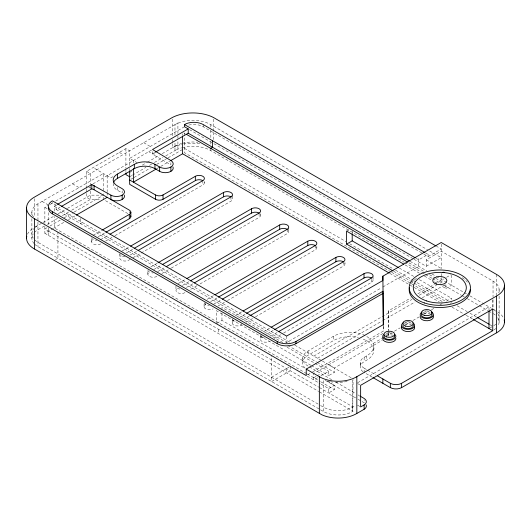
<?xml version="1.0" encoding="UTF-8"?>
<svg xmlns="http://www.w3.org/2000/svg" width="531" height="531" viewBox="0 0 531 531"><rect width="100%" height="100%" fill="white"/><g stroke="black" fill="none" stroke-linecap="round" stroke-linejoin="round"><path stroke-width="0.4" stroke-dasharray="2.65 1.99" d="M320.591 409.839L323.439 411.479A20.729 11.967 0 0 0 352.75 411.479L353.082 379.678M86.566 188.392L86.566 171.347L125.907 148.634L129.657 150.804L129.657 165.586M33.672 217.099A20.729 11.967 0 0 1 37.953 203.765L177.918 122.94L177.918 134.96M44.863 223.359L44.863 207.329L47.982 205.524M51.441 203.532L52.861 202.709M55.689 201.076L103.426 173.518L103.426 191.153M184.476 126.723L129.657 158.371L137.157 162.698M54.228 211.059L54.228 206.247L56.346 205.026M93.018 183.852L151.587 150.041M50.253 204.588A13.248 7.653 0 0 1 52.357 203.001L56.107 205.165L56.107 209.493L60.096 207.19M113.05 176.617L110.919 177.845L93.117 167.57M154.627 152.609L152.516 153.831L148.766 151.667M35.212 226.963L42.347 222.847M42.971 222.502L53.757 216.256M58.038 213.801L66.647 208.829M67.311 208.437L90.323 195.156L101.786 195.156M129.657 172.442L131.781 171.214M142.321 165.128L146.656 162.632M147.319 162.24L159.446 155.238M162.227 153.632L177.918 144.578M44.405 226L37.953 229.731A20.729 11.967 0 0 0 34.654 232.213M47.279 224.347L58.038 218.128M62.346 215.646L68.798 211.915M71.672 210.256L90.323 199.483L100.97 199.483M129.657 176.77L131.781 175.542M132.491 175.137L145.945 167.365M149.483 165.32L151.607 164.092M154.441 162.459L162.937 157.554M165.772 155.915L177.918 148.906L177.918 139.766M47.007 227.733L44.863 228.967L48.606 231.131M49.861 226.08L60.574 219.9M64.145 217.836L73.431 212.473M74.141 212.061L103.426 195.156L103.426 191.95M131.084 179.186L133.221 177.958M133.931 177.546L150.306 168.095M156.711 164.391L167.391 158.225M168.101 157.813L183.049 149.184M44.863 226.564L44.863 233.295L52.715 228.761M53.432 228.35L64.145 222.164M68.426 219.688L75.568 215.566M156.711 168.719L169.767 161.185M48.553 227.958L48.606 235.459L44.863 233.295M82.338 222.476L80.466 223.558L80.466 217.066M93.191 235.266L101.686 230.361M55.43 259.652L57.925 258.212L319.881 409.428M98.149 236.733L104.521 233.056M100.691 239.594L108.55 235.06M105.689 241.034L114.265 236.089M114.975 235.671L202.849 184.941A5.303 3.06 0 0 0 203.692 181.244M122.017 251.083L129.159 246.961M126.305 252.935L133.447 248.813M130.228 254.999L137.37 250.878M130.228 259.327L128.801 260.15A5.303 3.06 0 0 1 121.3 260.15A5.303 3.06 0 0 1 121.3 255.823M133.082 257.681L230.965 201.169A5.303 3.06 0 0 0 232.332 198.216M150.844 266.901L157.269 263.19M153.698 269.582L161.557 265.042M157.621 271.64L164.769 267.518M161.909 273.492L170.484 268.547M171.194 268.135L259.075 217.398A5.303 3.06 0 0 0 259.911 213.708M178.237 283.541L185.379 279.419M182.525 285.399L189.667 281.271M186.447 287.457L192.879 283.746M190.735 289.309L197.167 285.598M200.021 283.952L287.185 233.627A5.303 3.06 0 0 0 288.552 230.673M207.063 299.358L214.205 295.236M210.634 301.628L217.776 297.499M213.847 304.097L220.989 299.975M346.577 231.131L349.391 229.511M218.128 305.956L226.704 301.004M227.421 300.592L315.295 249.855A5.303 3.06 0 0 0 316.137 246.165M216.993 323.26L221.958 320.392L305.033 368.361M235.173 315.587L242.315 311.465M238.744 317.857L245.176 314.14M242.667 319.914L249.099 316.204M246.238 322.184L254.814 317.233M255.53 316.821L343.404 266.084A5.303 3.06 0 0 0 344.772 263.13M263.283 331.822L270.425 327.693M266.854 334.085L273.286 330.375M270.777 336.15L277.209 332.433M274.348 338.413L280.78 334.703M283.64 333.05L371.514 282.313A5.303 3.06 0 0 0 372.357 278.622M423.784 254.07L428.099 256.559L428.099 254.395L418.727 259.805L415.853 258.146M428.099 256.559L441.215 248.986L436.907 246.497M414.027 259.254L426.22 266.296L426.22 259.805L441.201 251.156L493.04 281.098A20.722 11.967 0 0 1 498.403 292.654M56.107 209.493L286.607 342.575L381.457 287.815M382.884 286.986L418.727 266.296L418.727 256.918M426.22 266.296L441.201 257.648L428.285 250.194M308.06 366.078A18.552 10.713 0 0 1 308.06 350.931L333.209 336.408A23.742 13.706 0 0 1 356.142 332.864C365.016 333.873 375.795 340.026 373.738 350.433M305.113 368.182A18.552 10.713 0 0 1 308.06 355.259L333.209 340.736A23.742 13.706 0 0 1 356.142 337.192L358.398 337.729M34.654 239.853A20.729 11.967 0 0 0 37.953 242.335L271.567 377.229L289.056 367.127M388.619 331.822L388.48 310.808L410.689 297.984M417.851 293.849L434.331 284.337M435.048 283.926L443.644 278.961M446.511 277.308L450.806 274.826M313.781 356.095L412.029 299.371M419.205 295.236L436.416 285.3M440 283.229L442.15 281.988M317.531 358.259L382.028 321.023M382.745 320.611L415.036 301.966M422.218 297.825L445.901 284.151L445.901 288.479L440.896 285.592M445.901 288.479L451.523 285.233L451.523 274.408M307.661 374.78L311.949 372.304M312.659 371.892L383.355 331.078L383.355 326.207M382.957 333.468L313.748 373.432L313.748 379.924L318.029 377.448M313.781 377.74L316.416 376.22M317.073 375.835L321.023 373.558M373.134 343.471L381.676 338.539M386.654 335.665L391.632 332.791M394.48 331.145L400.175 327.859M405.863 324.574L410.131 322.111M412.979 320.465L419.384 316.768M424.362 313.894L428.636 311.431M431.477 309.785L434.325 308.146M440.02 304.854L442.15 303.626M451.523 299.657L451.523 298.216L445.901 301.462L410.888 281.244M320.877 375.802L328.722 371.275L328.722 375.603L334.397 372.331L334.397 368.003L382.24 340.378M450.275 303.261L451.523 302.544M372.457 377.282L364.127 372.477L364.127 368.149A13.248 7.653 0 0 1 364.127 357.33L366.782 355.797A23.742 13.706 0 0 0 373.738 346.106M362.985 371.727A13.248 7.653 0 0 1 364.127 361.657L366.782 360.124A23.742 13.706 0 0 0 372.928 346.882L370.552 343.577L366.782 340.736L361.863 338.559M328.722 388.586L334.397 385.314L334.397 389.641L328.722 392.913L328.722 388.586L320.843 384.039M357.602 382.732L489.005 306.872L489.005 310.077M320.591 405.511L323.439 407.151A20.729 11.967 0 0 0 352.75 407.151L355.617 405.518M490.252 327.786L492.124 326.704M199.802 143.702L192.906 143.231L185.452 143.762A30.698 17.722 0 0 0 183.998 143.994M174.978 135.053L174.978 124.632A25.362 14.642 0 0 1 210.84 124.632L427.568 249.776M425.225 252.736L428.099 254.395M188.777 125.064A13.248 7.653 0 0 1 203.214 126.723L423.068 253.652M426.22 259.805L441.686 268.732M189.494 129.624L213.17 143.29M213.887 143.702L413.31 258.843M410.111 261.318L426.851 270.989M432.008 273.983L435.805 276.153M436.316 276.472L463.603 292.229M464.194 292.541L467.061 294.201M469.935 295.86L491.474 308.299M492.191 308.71L495.781 310.781M183.852 132.856L185.1 133.573M408.95 262.818L425.285 272.244M429.506 274.68L435.128 277.925M435.825 278.33L443.405 282.704M182.438 147.618A25.362 14.642 0 0 1 210.84 150.605L404.005 262.141M404.722 262.553L421.236 272.091M421.953 272.509L424.827 274.169M425.543 274.58L432.008 278.31M432.725 278.729L440.624 283.288M444.215 285.359L461.446 295.316M462.162 295.727L464.32 296.968M467.194 298.628L478.683 305.265M479.4 305.677L488.016 310.655M488.732 311.066L491.606 312.726M405.173 264.962L419.463 273.213M424.461 276.1L431.61 280.229M434.471 281.875L437.325 283.527M399.358 268.095L414.366 276.764M419.371 279.651L451.523 298.216M184.476 148.361L345.993 241.618M349.584 243.689L394.812 269.801M395.529 270.213L412.76 280.162M413.476 280.574L416.344 282.233M417.067 282.645L448.649 300.885M457.211 305.823L467.161 311.571M470.001 313.21L476.4 316.907M489.907 324.706L492.038 325.934M393.736 271.341L410.171 280.833M390.949 271.899L184.476 152.689L184.476 136.341M391.666 272.31L411.021 283.488M411.737 283.899L443.285 302.112M452.04 307.17L465.548 314.963M466.225 315.361L472.676 319.085M389.814 273.405L413.47 287.065M414.187 287.477L439.283 301.966M143.722 142.686L150.273 146.47M152.516 151.667L152.516 153.831L154.023 155.125L170.889 164.862L170.889 161.975M119.356 152.424L123.106 154.587M86.566 171.347L90.323 173.518L90.323 185.538M113.335 183.241A14.576 8.416 0 0 0 117.477 190.29L122.163 192.992L122.163 190.828M88.69 187.071L91.817 188.877M127.898 213.615L103.426 199.483L103.426 196.603M72.515 183.806L79.059 187.582M364.127 368.149L366.901 369.749M367.598 370.153L375.921 374.959M54.228 206.247L289.886 342.303M294.805 345.143L321.746 360.695M322.45 361.1L334.397 368.003M328.722 364.784L351.648 378.026M42.062 201.388L47.956 204.787M357.509 383.508L360.011 384.948M282.831 342.555L221.958 307.409L221.958 309.035M287.842 345.449L316.489 361.989M317.206 362.401L334.397 372.331M44.863 207.329L48.606 209.493M287.059 347.221L314.352 362.978M315.075 363.396L328.722 371.275M310.814 365.268L216.283 310.688L216.283 323.671M311.531 365.68L328.722 375.603M309.427 366.861L331.702 379.725M335.977 382.194L355.916 393.703M357.994 394.905L359.354 395.688M327.235 381.178L334.397 385.314M325.204 380.302L355.916 398.031M357.994 399.232L361.399 401.197M362.082 401.589L364.127 402.77L364.127 399.883M306.613 373.598L54.228 227.885L54.228 216.668M307.33 374.01L320.18 381.431M320.89 381.842L334.397 389.641M307.237 376.18L320.127 383.628M357.509 405.146L360.011 406.587M48.553 231.164L318.719 387.139M319.436 387.55L353.082 406.978M48.553 235.492L318.753 391.48M319.47 391.891L353.082 411.306M271.567 377.229L319.881 405.1M34.654 244.18A20.729 11.967 0 0 0 37.953 246.663L57.925 258.212L57.925 232.246M388.48 310.808L388.665 330.176M388.632 332.632L388.665 336.667L388.665 332.612M383.309 326.167L383.355 331.078M499.113 289.561L499.113 292.866M499.113 296.179L499.113 322.018M496.498 274.408L496.498 294.851M493.04 281.098L493.04 296.816M493.04 299.67L493.04 309.228M492.748 299.869L492.748 308.139M441.215 244.114L441.215 268.633M441.215 273.551L441.215 276.824M441.215 277.64L441.215 279.279M373.067 276.545L373.067 280.149M371.514 279.432L371.514 282.313M366.782 355.797L366.782 360.124M364.127 357.33L364.127 361.657M360.244 362.739L360.244 367.067M352.75 379.844L352.75 411.479M352.199 231.131L352.199 232.757M344.958 262.48L344.958 263.92M343.404 261.756L343.404 266.084M333.209 336.408L333.209 340.736M323.439 380.674L323.439 411.479M316.848 246.251L316.848 247.692M315.295 245.528L315.295 249.855M308.06 350.931L308.06 355.259M302.63 358.505L302.63 362.832M290.304 366.41L290.304 370.738L271.567 381.557L271.567 355.591M288.738 227.859L288.738 231.463M287.185 229.299L287.185 233.627M286.607 336.083L286.607 342.575M286.567 368.567L286.567 372.895M261.856 335.526L261.856 336.973A5.303 3.06 0 0 0 261.856 341.3A5.303 3.06 0 0 0 269.35 341.3M260.621 213.794L260.621 215.234M260.303 335.526L260.303 339.136M259.075 213.07L259.075 217.398M241.24 323.625L241.24 325.072A5.303 3.06 0 0 1 233.746 325.072A5.303 3.06 0 0 1 233.746 320.744M232.512 195.401L232.512 199.006M232.193 322.908L232.193 318.58A5.303 3.06 0 0 0 236.122 321.534M230.965 196.842L230.965 201.169M221.958 313.091L221.958 320.392M218.752 329.399L218.752 333.727M213.522 119.163L213.522 131.449M213.522 132.265L213.522 140.456M210.84 124.632L210.84 127.042M210.84 130.248L210.84 138.259M210.84 141.465L210.84 146.277M210.84 149.158L210.84 150.605M205.636 303.068L205.636 304.515A5.303 3.06 0 0 0 205.636 308.843A5.303 3.06 0 0 0 213.13 308.843M204.402 181.336L204.402 182.777M204.083 306.679L204.083 302.351A5.303 3.06 0 0 0 209.38 305.411M203.214 124.559L203.214 126.723M202.849 180.613L202.849 184.941M184.476 133.135L184.476 135.538M182.598 133.739L182.598 135.339M177.918 135.763L177.918 138.969M175.973 286.123L175.973 290.45M174.978 143.071L174.978 150.605A25.362 14.642 0 0 1 181.682 147.824M172.296 119.163L172.296 136.361M172.296 139.633L172.296 142.912M172.296 143.728L172.296 147.824A30.698 17.722 0 0 1 181.861 144.419M154.023 152.961L154.023 155.125M147.864 274.215L147.864 269.887A5.303 3.06 0 0 0 150.512 272.542M133.407 160.535L133.407 162.937M129.657 168.433L129.657 171.639M129.298 211.537L129.298 212.977M125.907 148.634L125.907 168.115M125.907 168.924L125.907 172.17M119.747 253.659L119.747 257.986M117.477 187.403L117.477 190.29M107.169 175.681L107.169 191.711M107.169 192.514L107.169 195.72M91.637 241.758L91.637 237.43A5.303 3.06 0 0 0 96.941 240.49M90.323 186.341L90.323 187.947M90.323 191.153L90.323 199.483L86.566 197.32L86.566 193.257M86.566 189.202L86.566 192.448M48.606 212.699L48.553 227.155M37.953 203.765L37.953 221.394M37.953 222.197L37.953 246.663M34.502 198.72L34.502 216.734M31.88 212.227L31.88 215.433M31.88 218.639L31.88 238.193M497.713 311.923A26.059 15.047 0 0 1 503.521 318.042M411.313 283.375A30.612 17.676 0 0 1 417.472 277.74M462.149 277.74A30.612 17.676 0 0 1 467.386 282.153M385.997 335.26A6.624 3.823 0 0 1 392.621 335.26M404.735 324.441A6.624 3.823 0 0 1 411.359 324.441M423.472 313.622A6.624 3.823 0 0 1 430.103 313.622M27.479 234.217A26.059 15.047 0 0 1 33.287 228.098M100.691 243.921A5.303 3.06 0 0 1 93.191 243.921A5.303 3.06 0 0 1 93.191 239.594M497.739 317.73A20.722 11.967 0 0 1 497.739 326.306M495.775 328.53A20.722 11.967 0 0 1 493.784 330.023M493.04 313.555A20.722 11.967 0 0 1 495.775 315.507M185.02 292.614A5.303 3.06 0 0 1 177.52 292.614A5.303 3.06 0 0 1 177.52 288.287M156.91 276.379A5.303 3.06 0 0 1 149.41 276.379A5.303 3.06 0 0 1 149.41 272.051M179.896 289.076A5.303 3.06 0 0 1 176.153 286.913M497.739 313.403A20.722 11.967 0 0 1 497.739 321.978M495.775 324.202A20.722 11.967 0 0 1 493.784 325.695M493.784 309.679A20.722 11.967 0 0 1 495.775 311.179M174.978 146.277A25.362 14.642 0 0 1 181.682 143.496M182.438 143.29A25.362 14.642 0 0 1 197.864 142.268M34.143 243.636A20.729 11.967 0 0 1 33.254 233.905M347.088 381.338A20.729 11.967 0 0 1 334.231 382.313M332.725 382.114A20.729 11.967 0 0 1 330.521 381.696M329.804 381.523A20.729 11.967 0 0 1 327.727 380.919M125.05 256.719A5.303 3.06 0 0 1 119.933 254.455M153.16 272.947A5.303 3.06 0 0 1 151.786 272.848M33.254 238.153A20.729 11.967 0 0 1 34.143 228.43M35.219 227.354A20.729 11.967 0 0 1 37.953 225.403M385.559 334.245A5.303 3.06 0 0 1 393.053 334.245M404.303 323.425A5.303 3.06 0 0 1 411.797 323.425M423.041 312.606A5.303 3.06 0 0 1 430.535 312.606M387.59 332.711A6.624 3.823 0 0 1 391.022 332.711M404.735 322.277A6.624 3.823 0 0 1 406.334 321.892M406.899 321.819A6.624 3.823 0 0 1 411.359 322.277M425.072 311.073A6.624 3.823 0 0 1 428.504 311.073M264.232 337.762A5.303 3.06 0 0 1 260.303 334.809"/><path stroke-width="0.8" d="M57.534 204.342L91.817 184.549L110.919 195.156A7.952 4.593 0 0 0 122.163 195.156A7.952 4.593 0 0 0 122.163 188.664L117.477 185.963A14.576 8.416 0 0 1 117.477 174.062L134.343 164.325A14.576 8.416 0 0 1 154.959 164.325L159.645 167.026A7.952 4.593 0 0 0 170.889 167.026A7.952 4.593 0 0 0 170.889 160.535L152.516 149.503L188.226 128.887L188.226 133.215L409.388 260.907M61.503 206.38L91.817 188.877L94.053 189.746L129.298 210.097A5.303 3.06 0 0 1 129.298 214.424L129.298 218.752L105.934 232.239M155.331 152.205L188.226 133.215M113.707 182.16A14.576 8.416 0 0 1 117.477 178.389L134.343 168.652A14.576 8.416 0 0 1 154.959 168.652L159.645 171.354A7.952 4.593 0 0 0 169.243 172.084A7.952 4.593 0 0 0 172.947 166.92M76.411 215.082L107.169 197.32M156.22 169.004L133.407 182.173L133.407 168.553M170.484 160.774L182.598 153.771L389.097 272.994M210.714 148.361L212.586 147.279L212.586 140.788M102.397 229.956L129.298 214.424M129.657 180.009L155.53 194.95A5.303 3.06 0 0 0 163.03 194.95L195.355 176.285A5.303 3.06 0 0 1 202.849 176.285A5.303 3.06 0 0 1 202.849 180.613L109.977 234.231M129.657 171.194L129.657 184.337L155.53 199.278A5.303 3.06 0 0 0 163.03 199.278L195.355 180.613A5.303 3.06 0 0 1 202.849 180.613M130.593 246.132L223.465 192.514A5.303 3.06 0 0 1 230.965 192.514A5.303 3.06 0 0 1 230.965 196.842L138.087 250.459M134.164 248.402L223.465 196.842A5.303 3.06 0 0 1 230.965 196.842M157.986 262.779L251.575 208.743A5.303 3.06 0 0 1 259.075 208.743A5.303 3.06 0 0 1 259.075 213.07L166.196 266.695M162.274 264.63L251.575 213.07A5.303 3.06 0 0 1 259.075 213.07M186.812 278.596L279.684 224.971A5.303 3.06 0 0 1 287.185 224.971A5.303 3.06 0 0 1 287.185 229.299L194.306 282.923M190.383 280.859L279.684 229.299A5.303 3.06 0 0 1 287.185 229.299M214.922 294.824L307.794 241.2A5.303 3.06 0 0 1 315.295 241.2A5.303 3.06 0 0 1 315.295 245.528L222.416 299.152M218.493 297.088L307.794 245.528A5.303 3.06 0 0 1 315.295 245.528M403.739 264.139L346.577 231.131L346.577 244.114L352.199 240.868L398.648 267.684M243.032 311.053L335.904 257.429A5.303 3.06 0 0 1 343.404 257.429A5.303 3.06 0 0 1 343.404 261.756L249.816 315.792M246.603 313.317L335.904 261.756A5.303 3.06 0 0 1 343.404 261.756M271.142 327.282L364.02 273.657A5.303 3.06 0 0 1 371.514 273.657A5.303 3.06 0 0 1 371.514 277.985L278.636 331.609M274.713 329.545L364.02 277.985A5.303 3.06 0 0 1 371.514 277.985M52.357 211.657L277.242 341.493A13.248 7.653 0 0 0 295.979 341.493L382.99 291.253L382.99 293.417L295.979 343.657A13.248 7.653 0 0 1 277.242 343.657L52.357 213.82L52.357 211.657A13.248 7.653 0 0 1 52.357 200.837L286.607 336.083L382.884 280.494L382.884 276.166L441.215 242.494L496.498 274.408A26.059 15.047 0 0 1 496.498 296.052L496.498 332.837L401.602 387.623A7.985 4.613 0 0 1 390.358 387.623L373.147 377.687M436.19 246.079L213.522 117.53A30.698 17.722 0 0 0 172.296 117.53L34.502 197.081A26.059 15.047 0 0 0 34.502 218.719L306.234 375.603L306.234 369.111L383.355 324.587L382.884 276.166M306.234 369.111L319.35 376.685A26.059 15.047 0 0 0 356.832 376.685L496.498 296.052M360.038 396.08L364.127 398.442A8.157 4.713 0 0 1 364.127 404.934L360.635 406.952L360.635 385.314L492.748 309.035L492.748 330.674L401.602 383.296A7.985 4.613 0 0 1 390.358 383.296L377.315 375.762M26.782 236.189A26.059 15.047 0 0 0 34.502 249.012L321.932 414.824A26.059 15.047 0 0 0 356.832 413.47L364.127 409.262A8.157 4.713 0 0 0 366.111 404.834M424.508 252.318L203.214 124.559A13.248 7.653 0 0 0 184.476 124.559L184.476 126.723L188.226 128.887M184.476 124.559L415.136 257.734M186.348 134.297L407.516 261.989M477.11 317.319L489.197 324.295M346.577 244.114L393.026 270.929M473.367 319.483L492.748 330.674M129.657 176.77L125.907 174.606L125.907 172.98M382.99 293.417L383.302 325.35M504.45 285.233L504.45 322.018M489.005 310.874L489.005 328.51M401.602 383.296L401.602 387.623M390.358 383.296L390.358 387.623M382.864 378.968L382.864 383.296M364.127 404.934L364.127 409.262M364.02 273.657L364.02 277.985M356.832 376.685L356.832 413.47M352.199 233.567L352.199 240.868M335.904 257.429L335.904 261.756M319.35 376.685L319.35 413.47M307.794 241.2L307.794 245.528M295.979 341.493L295.979 343.657M279.684 224.971L279.684 229.299M277.242 341.493L277.242 343.657M251.575 208.743L251.575 213.07M223.465 192.514L223.465 196.842M195.355 176.285L195.355 180.613M182.598 136.142L182.598 153.771M170.889 167.026L170.889 171.354M163.03 194.95L163.03 199.278M159.645 167.026L159.645 171.354M155.53 194.95L155.53 199.278M154.959 164.325L154.959 168.652M134.343 164.325L134.343 168.652M130.852 212.261L130.852 216.588M122.163 195.156L122.163 199.483M117.477 174.062L117.477 178.389M110.919 195.156L110.919 199.483A7.952 4.593 0 0 0 120.517 200.214A7.952 4.593 0 0 0 124.221 195.05M94.053 185.419L94.053 189.746M91.817 184.549L91.817 188.877M34.502 218.719L34.502 249.012M26.55 207.9L26.55 238.193M52.357 213.82A13.248 7.653 0 0 1 48.587 207.415M504.218 320.014A26.059 15.047 0 0 1 496.498 332.837M470.426 289.826A30.612 17.676 0 0 1 437.809 307.469A30.612 17.676 0 0 1 409.461 287.523M443.007 272.25A30.612 17.676 0 0 1 444.606 272.37M395.934 338.572A6.624 3.823 0 0 1 388.446 342.362A6.624 3.823 0 0 1 382.911 337.583M414.445 326.764A6.624 3.823 0 0 1 408.047 331.576A6.624 3.823 0 0 1 401.648 326.764M433.19 315.945A6.624 3.823 0 0 1 427.654 320.724A6.624 3.823 0 0 1 420.16 316.934M130.666 215.792A5.303 3.06 0 0 1 129.298 218.752M394.427 335.619A5.303 3.06 0 0 1 389.309 339.468A5.303 3.06 0 0 1 384.185 335.619M413.171 324.799A5.303 3.06 0 0 1 408.737 328.623A5.303 3.06 0 0 1 402.75 325.589M431.909 313.98A5.303 3.06 0 0 1 426.791 317.83A5.303 3.06 0 0 1 421.667 313.98M395.044 334.497A6.624 3.823 0 0 1 389.309 340.232A6.624 3.823 0 0 1 383.568 334.497M412.733 322.881A6.624 3.823 0 0 1 412.733 328.291A6.624 3.823 0 0 1 403.361 328.291A6.624 3.823 0 0 1 403.361 322.881M431.471 312.062A6.624 3.823 0 0 1 431.471 317.472A6.624 3.823 0 0 1 422.105 317.472A6.624 3.823 0 0 1 422.105 312.062M424.501 302.969A30.612 17.676 0 0 0 470.426 287.663A30.612 17.676 0 0 0 424.501 272.357A30.612 17.676 0 0 0 424.501 302.969M426.559 300.918A26.504 15.299 0 0 0 466.311 287.663A26.504 15.299 0 0 0 426.559 274.414A26.504 15.299 0 0 0 426.559 300.918M436.276 284.112A7.069 4.082 0 0 0 446.883 280.574A7.069 4.082 0 0 0 436.276 277.036A7.069 4.082 0 0 0 436.276 284.112M386.661 336.893A5.303 3.06 0 0 0 394.606 334.245A5.303 3.06 0 0 0 386.661 331.596A5.303 3.06 0 0 0 386.661 336.893M405.399 326.074A5.303 3.06 0 0 0 413.35 323.425A5.303 3.06 0 0 0 405.399 320.777A5.303 3.06 0 0 0 405.399 326.074M424.136 315.255A5.303 3.06 0 0 0 432.088 312.606A5.303 3.06 0 0 0 424.136 309.958A5.303 3.06 0 0 0 424.136 315.255"/></g></svg>
